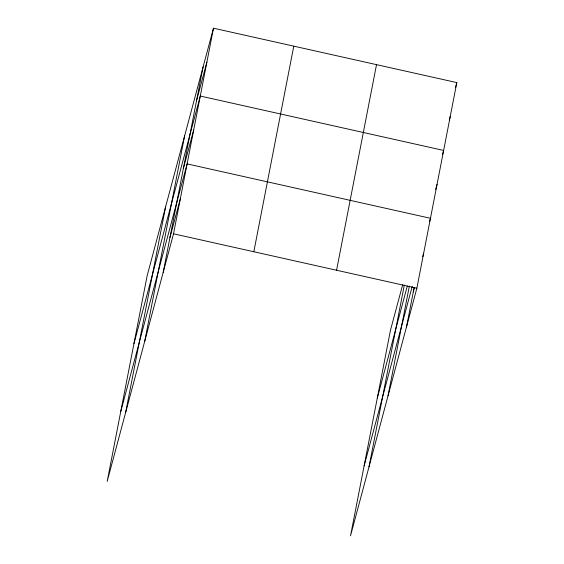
<?xml version="1.0" encoding="UTF-8"?>
<svg xmlns="http://www.w3.org/2000/svg" width="564" height="564" viewBox="0 0 564 564"><rect width="100%" height="100%" fill="white"/><g stroke="black" fill="none" stroke-linecap="round" stroke-linejoin="round"><path stroke-width="0.85" d="M125.652 412.467L165.605 206.868M144.68 341.439L184.632 135.839M163.158 272.497L203.103 66.897M213.474 28.2L147.126 275.81L107.181 481.402L173.522 233.799L213.474 28.2L456.819 82.598L416.874 288.19L350.526 535.8L390.478 330.201L402.64 284.806M253.828 251.748L293.781 46.149M336.567 270.241L376.519 64.641M368.997 466.858L404.332 285.01M388.025 395.829L409.358 286.068M406.503 326.894L414.117 287.675M196.512 100.822L206.882 62.125M133.943 343.652L200.291 96.049L443.635 150.44L442.507 154.649M183.328 168.671L193.699 129.974M120.759 411.501L187.107 163.891L430.452 218.289L429.549 221.652M169.947 237.543L180.318 198.845M455.472 87.646L456.819 82.598M449.325 119.885L450.227 116.515M377.295 398.05L407.321 285.983M435.69 189.412L437.044 184.365M364.104 465.899L412.199 286.413M413.292 291.94L414.42 287.732M422.76 256.606L423.663 253.243M173.522 233.799L416.874 288.19"/></g></svg>
